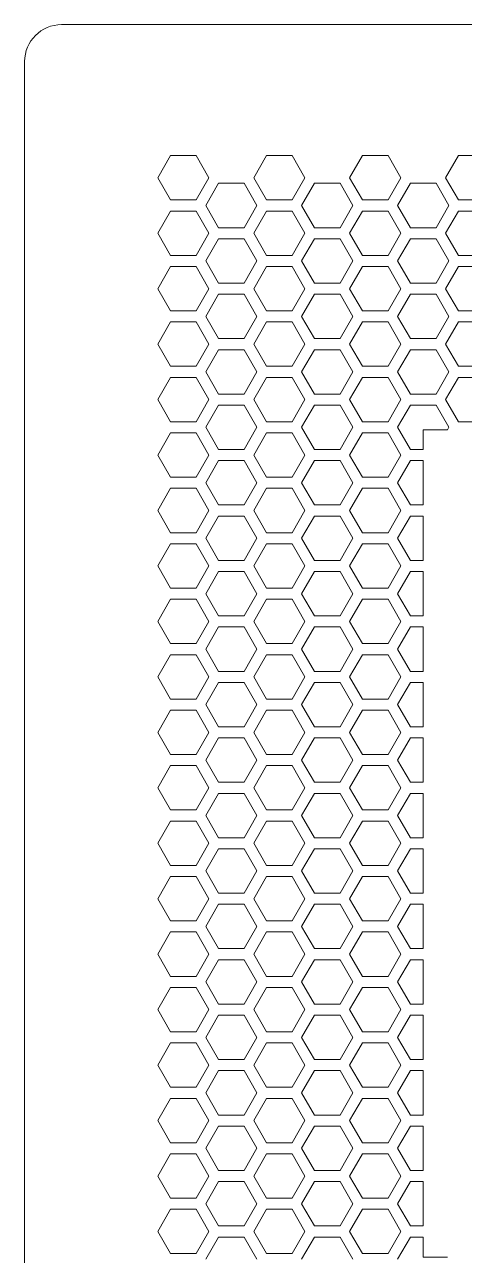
# Model space of a CAD drawing. Header units: millimetres. Extents: x 0 to 60, y -18 to 180.
# Drawn here: x 0 to 11.91, y 146.71 to 180 of the extents above; entities that cross this region are included whole.
import ezdxf

# ---------------------------------------------------------------- set-up
doc = ezdxf.new("R2010")
doc.units = ezdxf.units.MM

msp = doc.modelspace()

# ---------------------------------------------------------------- linework, layer by layer
at = {"lineweight": 5}
for p, q in [((59, 180), (1, 180)), ((0, 179), (0, 0))]:
    msp.add_line(p, q, dxfattribs=at)
at = {"color": 0, "lineweight": 5}
for p, q in [((3.95, 176.458), (3.603, 175.858)), ((4.643, 176.458), (3.95, 176.458)), ((4.989, 175.858), (4.643, 176.458)), ((6.548, 176.458), (6.201, 175.858)), ((7.241, 176.458), (6.548, 176.458)), ((7.587, 175.858), (7.241, 176.458)), ((9.146, 176.458), (8.799, 175.858)), ((9.839, 176.458), (9.146, 176.458)), ((10.185, 175.858), (9.839, 176.458)), ((11.744, 176.458), (11.397, 175.858)), ((12.437, 176.458), (11.744, 176.458)), ((3.603, 175.858), (3.95, 175.258)), ((4.643, 175.258), (4.989, 175.858)), ((6.201, 175.858), (6.548, 175.258)), ((7.241, 175.258), (7.587, 175.858)), ((8.799, 175.858), (9.146, 175.258)), ((9.839, 175.258), (10.185, 175.858)), ((11.397, 175.858), (11.744, 175.258)), ((5.249, 175.708), (4.902, 175.108)), ((5.942, 175.708), (5.249, 175.708)), ((6.288, 175.108), (5.942, 175.708)), ((7.847, 175.708), (7.5, 175.108)), ((8.54, 175.708), (7.847, 175.708)), ((8.886, 175.108), (8.54, 175.708)), ((10.445, 175.708), (10.098, 175.108)), ((11.138, 175.708), (10.445, 175.708)), ((11.484, 175.108), (11.138, 175.708)), ((3.95, 175.258), (4.643, 175.258)), ((4.902, 175.108), (5.249, 174.508)), ((5.942, 174.508), (6.288, 175.108)), ((6.548, 175.258), (7.241, 175.258)), ((7.5, 175.108), (7.847, 174.508)), ((8.54, 174.508), (8.886, 175.108)), ((9.146, 175.258), (9.839, 175.258)), ((10.098, 175.108), (10.445, 174.508)), ((11.138, 174.508), (11.484, 175.108)), ((11.744, 175.258), (12.437, 175.258)), ((3.95, 174.958), (3.603, 174.358)), ((4.643, 174.958), (3.95, 174.958)), ((4.989, 174.358), (4.643, 174.958)), ((6.548, 174.958), (6.201, 174.358)), ((7.241, 174.958), (6.548, 174.958)), ((7.587, 174.358), (7.241, 174.958)), ((9.146, 174.958), (8.799, 174.358)), ((9.839, 174.958), (9.146, 174.958)), ((10.185, 174.358), (9.839, 174.958)), ((11.744, 174.958), (11.397, 174.358)), ((12.437, 174.958), (11.744, 174.958)), ((5.249, 174.508), (5.942, 174.508)), ((7.847, 174.508), (8.54, 174.508)), ((10.445, 174.508), (11.138, 174.508)), ((3.603, 174.358), (3.95, 173.758)), ((4.643, 173.758), (4.989, 174.358)), ((5.249, 174.208), (4.902, 173.608)), ((5.942, 174.208), (5.249, 174.208)), ((6.288, 173.608), (5.942, 174.208)), ((6.201, 174.358), (6.548, 173.758)), ((7.241, 173.758), (7.587, 174.358)), ((7.847, 174.208), (7.5, 173.608)), ((8.54, 174.208), (7.847, 174.208)), ((8.886, 173.608), (8.54, 174.208)), ((8.799, 174.358), (9.146, 173.758)), ((9.839, 173.758), (10.185, 174.358)), ((10.445, 174.208), (10.098, 173.608)), ((11.138, 174.208), (10.445, 174.208)), ((11.484, 173.608), (11.138, 174.208)), ((11.397, 174.358), (11.744, 173.758)), ((3.95, 173.458), (3.603, 172.858)), ((3.95, 173.758), (4.643, 173.758)), ((4.643, 173.458), (3.95, 173.458)), ((4.989, 172.858), (4.643, 173.458)), ((4.902, 173.608), (5.249, 173.008)), ((5.942, 173.008), (6.288, 173.608)), ((6.548, 173.458), (6.201, 172.858)), ((6.548, 173.758), (7.241, 173.758)), ((7.241, 173.458), (6.548, 173.458)), ((7.587, 172.858), (7.241, 173.458)), ((7.5, 173.608), (7.847, 173.008)), ((8.54, 173.008), (8.886, 173.608)), ((9.146, 173.458), (8.799, 172.858)), ((9.146, 173.758), (9.839, 173.758)), ((9.839, 173.458), (9.146, 173.458)), ((10.185, 172.858), (9.839, 173.458)), ((10.098, 173.608), (10.445, 173.008)), ((11.138, 173.008), (11.484, 173.608)), ((11.744, 173.458), (11.397, 172.858)), ((11.744, 173.758), (12.437, 173.758)), ((12.437, 173.458), (11.744, 173.458)), ((3.603, 172.858), (3.95, 172.258)), ((4.643, 172.258), (4.989, 172.858)), ((5.249, 173.008), (5.942, 173.008)), ((6.201, 172.858), (6.548, 172.258)), ((7.241, 172.258), (7.587, 172.858)), ((7.847, 173.008), (8.54, 173.008)), ((8.799, 172.858), (9.146, 172.258)), ((9.839, 172.258), (10.185, 172.858)), ((10.445, 173.008), (11.138, 173.008)), ((11.397, 172.858), (11.744, 172.258)), ((5.249, 172.708), (4.902, 172.108)), ((5.942, 172.708), (5.249, 172.708)), ((6.288, 172.108), (5.942, 172.708)), ((7.847, 172.708), (7.5, 172.108)), ((8.54, 172.708), (7.847, 172.708)), ((8.886, 172.108), (8.54, 172.708)), ((10.445, 172.708), (10.098, 172.108)), ((11.138, 172.708), (10.445, 172.708)), ((11.484, 172.108), (11.138, 172.708)), ((3.95, 172.258), (4.643, 172.258)), ((4.902, 172.108), (5.249, 171.508)), ((5.942, 171.508), (6.288, 172.108)), ((6.548, 172.258), (7.241, 172.258)), ((7.5, 172.108), (7.847, 171.508)), ((8.54, 171.508), (8.886, 172.108)), ((9.146, 172.258), (9.839, 172.258)), ((10.098, 172.108), (10.445, 171.508)), ((11.138, 171.508), (11.484, 172.108)), ((11.744, 172.258), (12.437, 172.258)), ((3.95, 171.958), (3.603, 171.358)), ((4.643, 171.958), (3.95, 171.958)), ((4.989, 171.358), (4.643, 171.958)), ((6.548, 171.958), (6.201, 171.358)), ((7.241, 171.958), (6.548, 171.958)), ((7.587, 171.358), (7.241, 171.958)), ((9.146, 171.958), (8.799, 171.358)), ((9.839, 171.958), (9.146, 171.958)), ((10.185, 171.358), (9.839, 171.958)), ((11.744, 171.958), (11.397, 171.358)), ((12.437, 171.958), (11.744, 171.958)), ((5.249, 171.508), (5.942, 171.508)), ((7.847, 171.508), (8.54, 171.508)), ((10.445, 171.508), (11.138, 171.508)), ((3.603, 171.358), (3.95, 170.758)), ((4.643, 170.758), (4.989, 171.358)), ((5.249, 171.208), (4.902, 170.608)), ((5.942, 171.208), (5.249, 171.208)), ((6.288, 170.608), (5.942, 171.208)), ((6.201, 171.358), (6.548, 170.758)), ((7.241, 170.758), (7.587, 171.358)), ((7.847, 171.208), (7.5, 170.608)), ((8.54, 171.208), (7.847, 171.208)), ((8.886, 170.608), (8.54, 171.208)), ((8.799, 171.358), (9.146, 170.758)), ((9.839, 170.758), (10.185, 171.358)), ((10.445, 171.208), (10.098, 170.608)), ((11.138, 171.208), (10.445, 171.208)), ((11.484, 170.608), (11.138, 171.208)), ((11.397, 171.358), (11.744, 170.758)), ((3.95, 170.458), (3.603, 169.858)), ((3.95, 170.758), (4.643, 170.758)), ((4.643, 170.458), (3.95, 170.458)), ((4.989, 169.858), (4.643, 170.458)), ((4.902, 170.608), (5.249, 170.008)), ((5.942, 170.008), (6.288, 170.608)), ((6.548, 170.458), (6.201, 169.858)), ((6.548, 170.758), (7.241, 170.758)), ((7.241, 170.458), (6.548, 170.458)), ((7.587, 169.858), (7.241, 170.458)), ((7.5, 170.608), (7.847, 170.008)), ((8.54, 170.008), (8.886, 170.608)), ((9.146, 170.458), (8.799, 169.858)), ((9.146, 170.758), (9.839, 170.758)), ((9.839, 170.458), (9.146, 170.458)), ((10.185, 169.858), (9.839, 170.458)), ((10.098, 170.608), (10.445, 170.008)), ((11.138, 170.008), (11.484, 170.608)), ((11.744, 170.458), (11.397, 169.858)), ((11.744, 170.758), (12.437, 170.758)), ((12.437, 170.458), (11.744, 170.458)), ((3.603, 169.858), (3.95, 169.258)), ((4.643, 169.258), (4.989, 169.858)), ((5.249, 170.008), (5.942, 170.008)), ((6.201, 169.858), (6.548, 169.258)), ((7.241, 169.258), (7.587, 169.858)), ((7.847, 170.008), (8.54, 170.008)), ((8.799, 169.858), (9.146, 169.258)), ((9.839, 169.258), (10.185, 169.858)), ((10.445, 170.008), (11.138, 170.008)), ((11.397, 169.858), (11.744, 169.258)), ((5.249, 169.708), (4.902, 169.108)), ((5.942, 169.708), (5.249, 169.708)), ((6.288, 169.108), (5.942, 169.708)), ((7.847, 169.708), (7.5, 169.108)), ((8.54, 169.708), (7.847, 169.708)), ((8.886, 169.108), (8.54, 169.708)), ((10.445, 169.708), (10.098, 169.108)), ((11.138, 169.708), (10.445, 169.708)), ((11.484, 169.108), (11.138, 169.708)), ((3.95, 169.258), (4.643, 169.258)), ((4.902, 169.108), (5.249, 168.508)), ((5.942, 168.508), (6.288, 169.108)), ((6.548, 169.258), (7.241, 169.258)), ((7.5, 169.108), (7.847, 168.508)), ((8.54, 168.508), (8.886, 169.108)), ((9.146, 169.258), (9.839, 169.258)), ((10.098, 169.108), (10.445, 168.508)), ((11.445, 169.041), (11.484, 169.108)), ((11.744, 169.258), (12.437, 169.258)), ((3.95, 168.958), (3.603, 168.358)), ((4.643, 168.958), (3.95, 168.958)), ((4.989, 168.358), (4.643, 168.958)), ((6.548, 168.958), (6.201, 168.358)), ((7.241, 168.958), (6.548, 168.958)), ((7.587, 168.358), (7.241, 168.958)), ((9.146, 168.958), (8.799, 168.358)), ((9.839, 168.958), (9.146, 168.958)), ((10.185, 168.358), (9.839, 168.958)), ((5.249, 168.508), (5.942, 168.508)), ((7.847, 168.508), (8.54, 168.508)), ((10.445, 168.508), (10.791, 168.508)), ((3.603, 168.358), (3.95, 167.758)), ((4.643, 167.758), (4.989, 168.358)), ((5.249, 168.208), (4.902, 167.608)), ((5.942, 168.208), (5.249, 168.208)), ((6.288, 167.608), (5.942, 168.208)), ((6.201, 168.358), (6.548, 167.758)), ((7.241, 167.758), (7.587, 168.358)), ((7.847, 168.208), (7.5, 167.608)), ((8.54, 168.208), (7.847, 168.208)), ((8.886, 167.608), (8.54, 168.208)), ((8.799, 168.358), (9.146, 167.758)), ((9.839, 167.758), (10.185, 168.358)), ((10.445, 168.208), (10.098, 167.608)), ((10.791, 168.208), (10.445, 168.208)), ((3.95, 167.458), (3.603, 166.858)), ((3.95, 167.758), (4.643, 167.758)), ((4.643, 167.458), (3.95, 167.458)), ((4.989, 166.858), (4.643, 167.458)), ((4.902, 167.608), (5.249, 167.008)), ((5.942, 167.008), (6.288, 167.608)), ((6.548, 167.458), (6.201, 166.858)), ((6.548, 167.758), (7.241, 167.758)), ((7.241, 167.458), (6.548, 167.458)), ((7.587, 166.858), (7.241, 167.458)), ((7.5, 167.608), (7.847, 167.008)), ((8.54, 167.008), (8.886, 167.608)), ((9.146, 167.458), (8.799, 166.858)), ((9.146, 167.758), (9.839, 167.758)), ((9.839, 167.458), (9.146, 167.458)), ((10.185, 166.858), (9.839, 167.458)), ((10.098, 167.608), (10.445, 167.008)), ((3.603, 166.858), (3.95, 166.258)), ((4.643, 166.258), (4.989, 166.858)), ((5.249, 167.008), (5.942, 167.008)), ((6.201, 166.858), (6.548, 166.258)), ((7.241, 166.258), (7.587, 166.858)), ((7.847, 167.008), (8.54, 167.008)), ((8.799, 166.858), (9.146, 166.258)), ((9.839, 166.258), (10.185, 166.858)), ((10.445, 167.008), (10.791, 167.008)), ((5.249, 166.708), (4.902, 166.108)), ((5.942, 166.708), (5.249, 166.708)), ((6.288, 166.108), (5.942, 166.708)), ((7.847, 166.708), (7.5, 166.108)), ((8.54, 166.708), (7.847, 166.708)), ((8.886, 166.108), (8.54, 166.708)), ((10.445, 166.708), (10.098, 166.108)), ((10.791, 166.708), (10.445, 166.708)), ((3.95, 166.258), (4.643, 166.258)), ((6.548, 166.258), (7.241, 166.258)), ((9.146, 166.258), (9.839, 166.258)), ((3.95, 165.958), (3.603, 165.358)), ((4.643, 165.958), (3.95, 165.958)), ((4.989, 165.358), (4.643, 165.958)), ((4.902, 166.108), (5.249, 165.508)), ((5.942, 165.508), (6.288, 166.108)), ((6.548, 165.958), (6.201, 165.358)), ((7.241, 165.958), (6.548, 165.958)), ((7.587, 165.358), (7.241, 165.958)), ((7.5, 166.108), (7.847, 165.508)), ((8.54, 165.508), (8.886, 166.108)), ((9.146, 165.958), (8.799, 165.358)), ((9.839, 165.958), (9.146, 165.958)), ((10.185, 165.358), (9.839, 165.958)), ((10.098, 166.108), (10.445, 165.508)), ((5.249, 165.508), (5.942, 165.508)), ((7.847, 165.508), (8.54, 165.508)), ((10.445, 165.508), (10.791, 165.508)), ((3.603, 165.358), (3.95, 164.758)), ((4.643, 164.758), (4.989, 165.358)), ((5.249, 165.208), (4.902, 164.608)), ((5.942, 165.208), (5.249, 165.208)), ((6.288, 164.608), (5.942, 165.208)), ((6.201, 165.358), (6.548, 164.758)), ((7.241, 164.758), (7.587, 165.358)), ((7.847, 165.208), (7.5, 164.608)), ((8.54, 165.208), (7.847, 165.208)), ((8.886, 164.608), (8.54, 165.208)), ((8.799, 165.358), (9.146, 164.758)), ((9.839, 164.758), (10.185, 165.358)), ((10.445, 165.208), (10.098, 164.608)), ((10.791, 165.208), (10.445, 165.208)), ((3.95, 164.458), (3.603, 163.858)), ((3.95, 164.758), (4.643, 164.758)), ((4.643, 164.458), (3.95, 164.458)), ((4.989, 163.858), (4.643, 164.458)), ((4.902, 164.608), (5.249, 164.008)), ((5.942, 164.008), (6.288, 164.608)), ((6.548, 164.458), (6.201, 163.858)), ((6.548, 164.758), (7.241, 164.758)), ((7.241, 164.458), (6.548, 164.458)), ((7.587, 163.858), (7.241, 164.458)), ((7.5, 164.608), (7.847, 164.008)), ((8.54, 164.008), (8.886, 164.608)), ((9.146, 164.458), (8.799, 163.858)), ((9.146, 164.758), (9.839, 164.758)), ((9.839, 164.458), (9.146, 164.458)), ((10.185, 163.858), (9.839, 164.458)), ((10.098, 164.608), (10.445, 164.008)), ((3.603, 163.858), (3.95, 163.258)), ((4.643, 163.258), (4.989, 163.858)), ((5.249, 164.008), (5.942, 164.008)), ((6.201, 163.858), (6.548, 163.258)), ((7.241, 163.258), (7.587, 163.858)), ((7.847, 164.008), (8.54, 164.008)), ((8.799, 163.858), (9.146, 163.258)), ((9.839, 163.258), (10.185, 163.858)), ((10.445, 164.008), (10.791, 164.008)), ((5.249, 163.708), (4.902, 163.108)), ((5.942, 163.708), (5.249, 163.708)), ((6.288, 163.108), (5.942, 163.708)), ((7.847, 163.708), (7.5, 163.108)), ((8.54, 163.708), (7.847, 163.708)), ((8.886, 163.108), (8.54, 163.708)), ((10.445, 163.708), (10.098, 163.108)), ((10.791, 163.708), (10.445, 163.708)), ((3.95, 163.258), (4.643, 163.258)), ((6.548, 163.258), (7.241, 163.258)), ((9.146, 163.258), (9.839, 163.258)), ((3.95, 162.958), (3.603, 162.358)), ((4.643, 162.958), (3.95, 162.958)), ((4.989, 162.358), (4.643, 162.958)), ((4.902, 163.108), (5.249, 162.508)), ((5.942, 162.508), (6.288, 163.108)), ((6.548, 162.958), (6.201, 162.358)), ((7.241, 162.958), (6.548, 162.958)), ((7.587, 162.358), (7.241, 162.958)), ((7.5, 163.108), (7.847, 162.508)), ((8.54, 162.508), (8.886, 163.108)), ((9.146, 162.958), (8.799, 162.358)), ((9.839, 162.958), (9.146, 162.958)), ((10.185, 162.358), (9.839, 162.958)), ((10.098, 163.108), (10.445, 162.508)), ((5.249, 162.508), (5.942, 162.508)), ((7.847, 162.508), (8.54, 162.508)), ((10.445, 162.508), (10.791, 162.508)), ((3.603, 162.358), (3.95, 161.758)), ((4.643, 161.758), (4.989, 162.358)), ((5.249, 162.208), (4.902, 161.608)), ((5.942, 162.208), (5.249, 162.208)), ((6.288, 161.608), (5.942, 162.208)), ((6.201, 162.358), (6.548, 161.758)), ((7.241, 161.758), (7.587, 162.358)), ((7.847, 162.208), (7.5, 161.608)), ((8.54, 162.208), (7.847, 162.208)), ((8.886, 161.608), (8.54, 162.208)), ((8.799, 162.358), (9.146, 161.758)), ((9.839, 161.758), (10.185, 162.358)), ((10.445, 162.208), (10.098, 161.608)), ((10.791, 162.208), (10.445, 162.208)), ((3.95, 161.458), (3.603, 160.858)), ((3.95, 161.758), (4.643, 161.758)), ((4.643, 161.458), (3.95, 161.458)), ((4.989, 160.858), (4.643, 161.458)), ((4.902, 161.608), (5.249, 161.008)), ((5.942, 161.008), (6.288, 161.608)), ((6.548, 161.458), (6.201, 160.858)), ((6.548, 161.758), (7.241, 161.758)), ((7.241, 161.458), (6.548, 161.458)), ((7.587, 160.858), (7.241, 161.458)), ((7.5, 161.608), (7.847, 161.008)), ((8.54, 161.008), (8.886, 161.608)), ((9.146, 161.458), (8.799, 160.858)), ((9.146, 161.758), (9.839, 161.758)), ((9.839, 161.458), (9.146, 161.458)), ((10.185, 160.858), (9.839, 161.458)), ((10.098, 161.608), (10.445, 161.008)), ((3.603, 160.858), (3.95, 160.258)), ((4.643, 160.258), (4.989, 160.858)), ((5.249, 161.008), (5.942, 161.008)), ((6.201, 160.858), (6.548, 160.258)), ((7.241, 160.258), (7.587, 160.858)), ((7.847, 161.008), (8.54, 161.008)), ((8.799, 160.858), (9.146, 160.258)), ((9.839, 160.258), (10.185, 160.858)), ((10.445, 161.008), (10.791, 161.008)), ((5.249, 160.708), (4.902, 160.108)), ((5.942, 160.708), (5.249, 160.708)), ((6.288, 160.108), (5.942, 160.708)), ((7.847, 160.708), (7.5, 160.108)), ((8.54, 160.708), (7.847, 160.708)), ((8.886, 160.108), (8.54, 160.708)), ((10.445, 160.708), (10.098, 160.108)), ((10.791, 160.708), (10.445, 160.708)), ((3.95, 160.258), (4.643, 160.258)), ((6.548, 160.258), (7.241, 160.258)), ((9.146, 160.258), (9.839, 160.258)), ((3.95, 159.958), (3.603, 159.358)), ((4.643, 159.958), (3.95, 159.958)), ((4.989, 159.358), (4.643, 159.958)), ((4.902, 160.108), (5.249, 159.508)), ((5.942, 159.508), (6.288, 160.108)), ((6.548, 159.958), (6.201, 159.358)), ((7.241, 159.958), (6.548, 159.958)), ((7.587, 159.358), (7.241, 159.958)), ((7.5, 160.108), (7.847, 159.508)), ((8.54, 159.508), (8.886, 160.108)), ((9.146, 159.958), (8.799, 159.358)), ((9.839, 159.958), (9.146, 159.958)), ((10.185, 159.358), (9.839, 159.958)), ((10.098, 160.108), (10.445, 159.508)), ((5.249, 159.508), (5.942, 159.508)), ((7.847, 159.508), (8.54, 159.508)), ((10.445, 159.508), (10.791, 159.508)), ((3.603, 159.358), (3.95, 158.758)), ((4.643, 158.758), (4.989, 159.358)), ((5.249, 159.208), (4.902, 158.608)), ((5.942, 159.208), (5.249, 159.208)), ((6.288, 158.608), (5.942, 159.208)), ((6.201, 159.358), (6.548, 158.758)), ((7.241, 158.758), (7.587, 159.358)), ((7.847, 159.208), (7.5, 158.608)), ((8.54, 159.208), (7.847, 159.208)), ((8.886, 158.608), (8.54, 159.208)), ((8.799, 159.358), (9.146, 158.758)), ((9.839, 158.758), (10.185, 159.358)), ((10.445, 159.208), (10.098, 158.608)), ((10.791, 159.208), (10.445, 159.208)), ((3.95, 158.458), (3.603, 157.858)), ((3.95, 158.758), (4.643, 158.758)), ((4.643, 158.458), (3.95, 158.458)), ((4.989, 157.858), (4.643, 158.458)), ((4.902, 158.608), (5.249, 158.008)), ((5.942, 158.008), (6.288, 158.608)), ((6.548, 158.458), (6.201, 157.858)), ((6.548, 158.758), (7.241, 158.758)), ((7.241, 158.458), (6.548, 158.458)), ((7.587, 157.858), (7.241, 158.458)), ((7.5, 158.608), (7.847, 158.008)), ((8.54, 158.008), (8.886, 158.608)), ((9.146, 158.458), (8.799, 157.858)), ((9.146, 158.758), (9.839, 158.758)), ((9.839, 158.458), (9.146, 158.458)), ((10.185, 157.858), (9.839, 158.458)), ((10.098, 158.608), (10.445, 158.008)), ((3.603, 157.858), (3.95, 157.258)), ((4.643, 157.258), (4.989, 157.858)), ((5.249, 158.008), (5.942, 158.008)), ((6.201, 157.858), (6.548, 157.258)), ((7.241, 157.258), (7.587, 157.858)), ((7.847, 158.008), (8.54, 158.008)), ((8.799, 157.858), (9.146, 157.258)), ((9.839, 157.258), (10.185, 157.858)), ((10.445, 158.008), (10.791, 158.008)), ((5.249, 157.708), (4.902, 157.108)), ((5.942, 157.708), (5.249, 157.708)), ((6.288, 157.108), (5.942, 157.708)), ((7.847, 157.708), (7.5, 157.108)), ((8.54, 157.708), (7.847, 157.708)), ((8.886, 157.108), (8.54, 157.708)), ((10.445, 157.708), (10.098, 157.108)), ((10.791, 157.708), (10.445, 157.708)), ((3.95, 157.258), (4.643, 157.258)), ((6.548, 157.258), (7.241, 157.258)), ((9.146, 157.258), (9.839, 157.258)), ((3.95, 156.958), (3.603, 156.358)), ((4.643, 156.958), (3.95, 156.958)), ((4.989, 156.358), (4.643, 156.958)), ((4.902, 157.108), (5.249, 156.508)), ((5.942, 156.508), (6.288, 157.108)), ((6.548, 156.958), (6.201, 156.358)), ((7.241, 156.958), (6.548, 156.958)), ((7.587, 156.358), (7.241, 156.958)), ((7.5, 157.108), (7.847, 156.508)), ((8.54, 156.508), (8.886, 157.108)), ((9.146, 156.958), (8.799, 156.358)), ((9.839, 156.958), (9.146, 156.958)), ((10.185, 156.358), (9.839, 156.958)), ((10.098, 157.108), (10.445, 156.508)), ((5.249, 156.508), (5.942, 156.508)), ((7.847, 156.508), (8.54, 156.508)), ((10.445, 156.508), (10.791, 156.508)), ((3.603, 156.358), (3.95, 155.758)), ((4.643, 155.758), (4.989, 156.358)), ((5.249, 156.208), (4.902, 155.608)), ((5.942, 156.208), (5.249, 156.208)), ((6.288, 155.608), (5.942, 156.208)), ((6.201, 156.358), (6.548, 155.758)), ((7.241, 155.758), (7.587, 156.358)), ((7.847, 156.208), (7.5, 155.608)), ((8.54, 156.208), (7.847, 156.208)), ((8.886, 155.608), (8.54, 156.208)), ((8.799, 156.358), (9.146, 155.758)), ((9.839, 155.758), (10.185, 156.358)), ((10.445, 156.208), (10.098, 155.608)), ((10.791, 156.208), (10.445, 156.208)), ((3.95, 155.758), (4.643, 155.758)), ((4.902, 155.608), (5.249, 155.008)), ((5.942, 155.008), (6.288, 155.608)), ((6.548, 155.758), (7.241, 155.758)), ((7.5, 155.608), (7.847, 155.008)), ((8.54, 155.008), (8.886, 155.608)), ((9.146, 155.758), (9.839, 155.758)), ((10.098, 155.608), (10.445, 155.008)), ((3.95, 155.458), (3.603, 154.858)), ((4.643, 155.458), (3.95, 155.458)), ((4.989, 154.858), (4.643, 155.458)), ((6.548, 155.458), (6.201, 154.858)), ((7.241, 155.458), (6.548, 155.458)), ((7.587, 154.858), (7.241, 155.458)), ((9.146, 155.458), (8.799, 154.858)), ((9.839, 155.458), (9.146, 155.458)), ((10.185, 154.858), (9.839, 155.458)), ((3.603, 154.858), (3.95, 154.258)), ((4.643, 154.258), (4.989, 154.858)), ((5.249, 155.008), (5.942, 155.008)), ((6.201, 154.858), (6.548, 154.258)), ((7.241, 154.258), (7.587, 154.858)), ((7.847, 155.008), (8.54, 155.008)), ((8.799, 154.858), (9.146, 154.258)), ((9.839, 154.258), (10.185, 154.858)), ((10.445, 155.008), (10.791, 155.008)), ((5.249, 154.708), (4.902, 154.108)), ((5.942, 154.708), (5.249, 154.708)), ((6.288, 154.108), (5.942, 154.708)), ((7.847, 154.708), (7.5, 154.108)), ((8.54, 154.708), (7.847, 154.708)), ((8.886, 154.108), (8.54, 154.708)), ((10.445, 154.708), (10.098, 154.108)), ((10.791, 154.708), (10.445, 154.708)), ((3.95, 154.258), (4.643, 154.258)), ((6.548, 154.258), (7.241, 154.258)), ((9.146, 154.258), (9.839, 154.258)), ((3.95, 153.958), (3.603, 153.358)), ((4.643, 153.958), (3.95, 153.958)), ((4.989, 153.358), (4.643, 153.958)), ((4.902, 154.108), (5.249, 153.508)), ((5.942, 153.508), (6.288, 154.108)), ((6.548, 153.958), (6.201, 153.358)), ((7.241, 153.958), (6.548, 153.958)), ((7.587, 153.358), (7.241, 153.958)), ((7.5, 154.108), (7.847, 153.508)), ((8.54, 153.508), (8.886, 154.108)), ((9.146, 153.958), (8.799, 153.358)), ((9.839, 153.958), (9.146, 153.958)), ((10.185, 153.358), (9.839, 153.958)), ((10.098, 154.108), (10.445, 153.508)), ((5.249, 153.508), (5.942, 153.508)), ((7.847, 153.508), (8.54, 153.508)), ((10.445, 153.508), (10.791, 153.508)), ((3.603, 153.358), (3.95, 152.758)), ((4.643, 152.758), (4.989, 153.358)), ((5.249, 153.208), (4.902, 152.608)), ((5.942, 153.208), (5.249, 153.208)), ((6.288, 152.608), (5.942, 153.208)), ((6.201, 153.358), (6.548, 152.758)), ((7.241, 152.758), (7.587, 153.358)), ((7.847, 153.208), (7.5, 152.608)), ((8.54, 153.208), (7.847, 153.208)), ((8.886, 152.608), (8.54, 153.208)), ((8.799, 153.358), (9.146, 152.758)), ((9.839, 152.758), (10.185, 153.358)), ((10.445, 153.208), (10.098, 152.608)), ((10.791, 153.208), (10.445, 153.208)), ((3.95, 152.758), (4.643, 152.758)), ((4.902, 152.608), (5.249, 152.008)), ((5.942, 152.008), (6.288, 152.608)), ((6.548, 152.758), (7.241, 152.758)), ((7.5, 152.608), (7.847, 152.008)), ((8.54, 152.008), (8.886, 152.608)), ((9.146, 152.758), (9.839, 152.758)), ((10.098, 152.608), (10.445, 152.008)), ((3.95, 152.458), (3.603, 151.858)), ((4.643, 152.458), (3.95, 152.458)), ((4.989, 151.858), (4.643, 152.458)), ((6.548, 152.458), (6.201, 151.858)), ((7.241, 152.458), (6.548, 152.458)), ((7.587, 151.858), (7.241, 152.458)), ((9.146, 152.458), (8.799, 151.858)), ((9.839, 152.458), (9.146, 152.458)), ((10.185, 151.858), (9.839, 152.458)), ((3.603, 151.858), (3.95, 151.258)), ((4.643, 151.258), (4.989, 151.858)), ((5.249, 152.008), (5.942, 152.008)), ((6.201, 151.858), (6.548, 151.258)), ((7.241, 151.258), (7.587, 151.858)), ((7.847, 152.008), (8.54, 152.008)), ((8.799, 151.858), (9.146, 151.258)), ((9.839, 151.258), (10.185, 151.858)), ((10.445, 152.008), (10.791, 152.008)), ((5.249, 151.708), (4.902, 151.108)), ((5.942, 151.708), (5.249, 151.708)), ((6.288, 151.108), (5.942, 151.708)), ((7.847, 151.708), (7.5, 151.108)), ((8.54, 151.708), (7.847, 151.708)), ((8.886, 151.108), (8.54, 151.708)), ((10.445, 151.708), (10.098, 151.108)), ((10.791, 151.708), (10.445, 151.708)), ((3.95, 151.258), (4.643, 151.258)), ((6.548, 151.258), (7.241, 151.258)), ((9.146, 151.258), (9.839, 151.258)), ((3.95, 150.958), (3.603, 150.358)), ((4.643, 150.958), (3.95, 150.958)), ((4.989, 150.358), (4.643, 150.958)), ((4.902, 151.108), (5.249, 150.508)), ((5.942, 150.508), (6.288, 151.108)), ((6.548, 150.958), (6.201, 150.358)), ((7.241, 150.958), (6.548, 150.958)), ((7.587, 150.358), (7.241, 150.958)), ((7.5, 151.108), (7.847, 150.508)), ((8.54, 150.508), (8.886, 151.108)), ((9.146, 150.958), (8.799, 150.358)), ((9.839, 150.958), (9.146, 150.958)), ((10.185, 150.358), (9.839, 150.958)), ((10.098, 151.108), (10.445, 150.508)), ((5.249, 150.508), (5.942, 150.508)), ((7.847, 150.508), (8.54, 150.508)), ((10.445, 150.508), (10.791, 150.508)), ((3.603, 150.358), (3.95, 149.758)), ((4.643, 149.758), (4.989, 150.358)), ((5.249, 150.208), (4.902, 149.608)), ((5.942, 150.208), (5.249, 150.208)), ((6.288, 149.608), (5.942, 150.208)), ((6.201, 150.358), (6.548, 149.758)), ((7.241, 149.758), (7.587, 150.358)), ((7.847, 150.208), (7.5, 149.608)), ((8.54, 150.208), (7.847, 150.208)), ((8.886, 149.608), (8.54, 150.208)), ((8.799, 150.358), (9.146, 149.758)), ((9.839, 149.758), (10.185, 150.358)), ((10.445, 150.208), (10.098, 149.608)), ((10.791, 150.208), (10.445, 150.208)), ((3.95, 149.758), (4.643, 149.758)), ((4.902, 149.608), (5.249, 149.008)), ((5.942, 149.008), (6.288, 149.608)), ((6.548, 149.758), (7.241, 149.758)), ((7.5, 149.608), (7.847, 149.008)), ((8.54, 149.008), (8.886, 149.608)), ((9.146, 149.758), (9.839, 149.758)), ((10.098, 149.608), (10.445, 149.008)), ((3.95, 149.458), (3.603, 148.858)), ((4.643, 149.458), (3.95, 149.458)), ((4.989, 148.858), (4.643, 149.458)), ((6.548, 149.458), (6.201, 148.858)), ((7.241, 149.458), (6.548, 149.458)), ((7.587, 148.858), (7.241, 149.458)), ((9.146, 149.458), (8.799, 148.858)), ((9.839, 149.458), (9.146, 149.458)), ((10.185, 148.858), (9.839, 149.458)), ((3.603, 148.858), (3.95, 148.258)), ((4.643, 148.258), (4.989, 148.858)), ((5.249, 149.008), (5.942, 149.008)), ((6.201, 148.858), (6.548, 148.258)), ((7.241, 148.258), (7.587, 148.858)), ((7.847, 149.008), (8.54, 149.008)), ((8.799, 148.858), (9.146, 148.258)), ((9.839, 148.258), (10.185, 148.858)), ((10.445, 149.008), (10.791, 149.008)), ((5.249, 148.708), (4.902, 148.108)), ((5.942, 148.708), (5.249, 148.708)), ((6.288, 148.108), (5.942, 148.708)), ((7.847, 148.708), (7.5, 148.108)), ((8.54, 148.708), (7.847, 148.708)), ((8.886, 148.108), (8.54, 148.708)), ((10.445, 148.708), (10.098, 148.108)), ((10.791, 148.708), (10.445, 148.708)), ((3.95, 148.258), (4.643, 148.258)), ((6.548, 148.258), (7.241, 148.258)), ((9.146, 148.258), (9.839, 148.258)), ((3.95, 147.958), (3.603, 147.358)), ((4.643, 147.958), (3.95, 147.958)), ((4.989, 147.358), (4.643, 147.958)), ((4.902, 148.108), (5.249, 147.508)), ((5.942, 147.508), (6.288, 148.108)), ((6.548, 147.958), (6.201, 147.358)), ((7.241, 147.958), (6.548, 147.958)), ((7.587, 147.358), (7.241, 147.958)), ((7.5, 148.108), (7.847, 147.508)), ((8.54, 147.508), (8.886, 148.108)), ((9.146, 147.958), (8.799, 147.358)), ((9.839, 147.958), (9.146, 147.958)), ((10.185, 147.358), (9.839, 147.958)), ((10.098, 148.108), (10.445, 147.508)), ((5.249, 147.508), (5.942, 147.508)), ((7.847, 147.508), (8.54, 147.508)), ((10.445, 147.508), (10.791, 147.508)), ((3.603, 147.358), (3.95, 146.758)), ((4.643, 146.758), (4.989, 147.358)), ((5.249, 147.208), (4.902, 146.608)), ((5.942, 147.208), (5.249, 147.208)), ((6.288, 146.608), (5.942, 147.208)), ((6.201, 147.358), (6.548, 146.758)), ((7.241, 146.758), (7.587, 147.358)), ((7.847, 147.208), (7.5, 146.608)), ((8.54, 147.208), (7.847, 147.208)), ((8.886, 146.608), (8.54, 147.208)), ((8.799, 147.358), (9.146, 146.758)), ((9.839, 146.758), (10.185, 147.358)), ((10.445, 147.208), (10.098, 146.608)), ((10.791, 147.208), (10.445, 147.208)), ((3.95, 146.758), (4.643, 146.758)), ((6.548, 146.758), (7.241, 146.758)), ((9.146, 146.758), (9.839, 146.758))]:
    msp.add_line(p, q, dxfattribs=at)
at = {"lineweight": 5}
for points in [[(11.445, 169.041), (10.791, 169.041), (10.791, 168.508)], [(10.791, 168.208), (10.791, 167.008)], [(10.791, 166.708), (10.791, 165.508)], [(10.791, 165.208), (10.791, 164.008)], [(10.791, 163.708), (10.791, 162.508)], [(10.791, 162.208), (10.791, 161.008)], [(10.791, 160.708), (10.791, 159.508)], [(10.791, 159.208), (10.791, 158.008)], [(10.791, 157.708), (10.791, 156.508)], [(10.791, 156.208), (10.791, 155.008)], [(10.791, 154.708), (10.791, 153.508)], [(10.791, 153.208), (10.791, 152.008)], [(10.791, 151.708), (10.791, 150.508)], [(10.791, 150.208), (10.791, 149.008)], [(10.791, 148.708), (10.791, 147.508)], [(10.791, 147.208), (10.791, 146.664), (11.452, 146.664)]]:
    msp.add_lwpolyline(points, dxfattribs=at)
msp.add_arc((1, 179), 1, 90, 180, dxfattribs=at)

doc.saveas('drawing.dxf')
